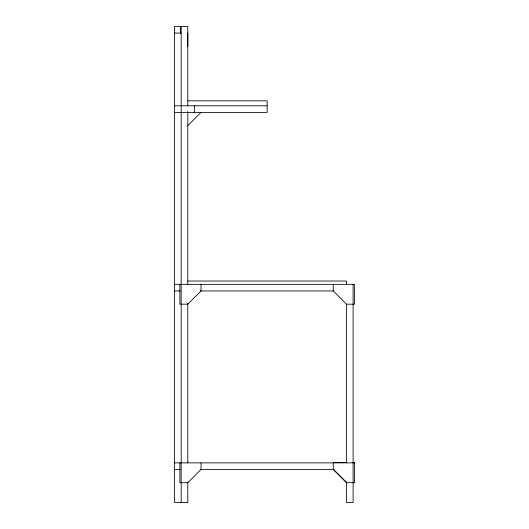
<?xml version="1.0" encoding="UTF-8"?>
<svg xmlns="http://www.w3.org/2000/svg" width="529" height="529" viewBox="0 0 529 529"><rect width="100%" height="100%" fill="white"/><g stroke="black" fill="none" stroke-linecap="round" stroke-linejoin="round"><path stroke-width="0.79" d="M187.795 46.288L187.795 33.062M187.795 125.638L201.02 112.412M174.57 33.062L181.183 33.062M187.795 100.841L267.145 100.841L267.145 112.412L174.57 112.412M174.57 105.8L267.145 105.8M187.795 281.031L346.495 281.031L346.495 284.337M174.57 284.337L354.43 284.337L354.43 304.175L346.495 304.175L333.27 290.95L200.193 290.95M174.57 290.95L180.356 290.95M333.27 462.604L346.495 462.604M353.108 462.604L354.43 462.604L354.43 482.699L346.495 482.699L333.27 469.474L333.27 462.862M174.57 462.875L354.43 462.862M174.57 469.488L180.356 469.488M200.193 469.488L334.097 469.488M353.108 482.441L354.43 482.441M333.27 469.216L346.495 482.441M353.108 284.337L353.108 502.55L346.495 502.55L346.495 481.886M346.495 304.175L346.495 462.875M333.27 284.337L333.27 290.95M201.02 284.337L201.02 290.95L187.795 304.175L179.86 304.175L179.86 284.337M201.02 462.875L201.02 469.488L187.795 482.712L179.86 482.712L179.86 462.875M194.407 105.8L194.407 112.412M187.795 105.8L187.795 26.45L174.57 26.45L174.57 502.55L187.795 502.55L187.795 481.886M187.795 111.586L187.795 284.337M187.795 303.348L187.795 462.875M181.183 26.45L181.183 502.55M180.356 26.45L180.356 33.062"/></g></svg>
